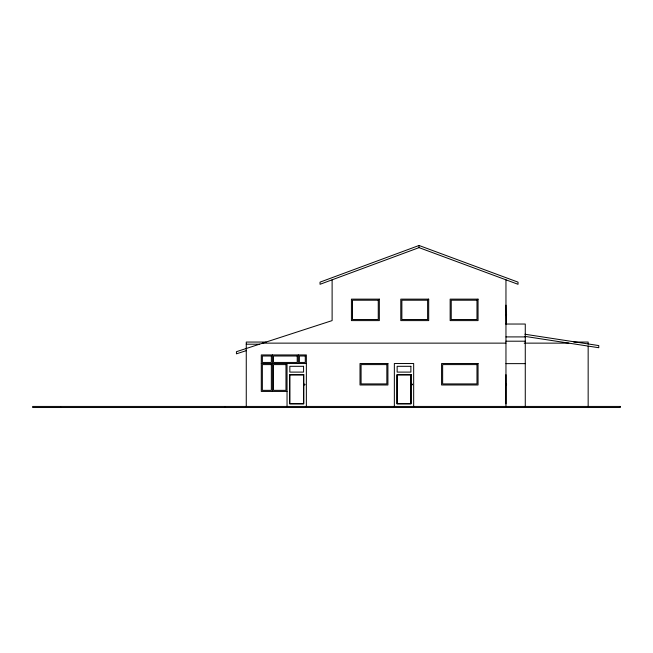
<?xml version="1.0" encoding="UTF-8"?>
<svg xmlns="http://www.w3.org/2000/svg" width="653" height="653" viewBox="0 0 653 653"><rect width="100%" height="100%" fill="white"/><g stroke="black" fill="none" stroke-linecap="round" stroke-linejoin="round"><path stroke-width="0.98" d="M304.486 384.201L304.274 384.772L304.861 384.927M411.757 384.38C412.925 383.548 410.533 384.87 412.165 384.927M304.747 384.372L304.641 384.764M412.255 384.25L411.798 384.201M506.312 314.664L506.597 315.219M506.312 384.201L506.597 384.756M304.445 384.38L304.943 384.25M506.214 315.032L506.597 314.819L505.961 314.591L506.597 314.836M506.214 384.568L506.597 384.356L505.961 384.127L506.353 384.38M419.038 245.479L320.035 282.145L320.035 284.292L419.038 247.626L518.033 284.292L518.033 282.145L419.038 245.479L419.038 247.626M246.263 350.645L236.443 353.836L236.443 351.689L332.116 320.599L332.116 279.819M505.961 305.147L506.173 324.272M505.961 324.035L525.273 324.035L525.273 406.444M505.961 336.907L525.273 336.907M505.961 341.201L525.273 341.201M266.081 342.058L246.263 342.058L246.263 406.444M573.807 342.058L588.157 342.058L588.157 344.204M262.775 343.135L505.961 343.135M524.22 343.135L568.853 343.135M246.263 344.204L259.47 344.204M261.29 363.525L306.363 363.525M505.961 363.631L525.273 363.631M505.961 374.683L505.961 403.872M287.042 391.425L261.29 391.425L261.29 354.938L306.363 354.938L306.363 406.444M524.914 334.238L598.76 345.576L598.76 347.723L524.914 336.385M588.157 346.066L588.157 406.444M505.961 279.819L505.961 406.444M413.667 406.444L413.667 363.525L394.355 363.525L394.355 406.444M298.29 354.938L298.29 363.525M287.042 363.525L287.042 406.444M272.432 354.938L272.432 391.425M224.803 406.444L224.803 407.521M60.549 406.444L60.549 407.521M379.328 299.139L351.428 299.139L351.428 320.599L379.328 320.599L379.328 299.139M428.695 299.139L400.795 299.139L400.795 320.599L428.695 320.599L428.695 299.139M478.053 299.139L450.154 299.139L450.154 320.599L478.053 320.599L478.053 299.139M378.258 300.209L352.506 300.209L352.506 319.521L378.258 319.521L378.258 300.209M427.617 300.209L401.864 300.209L401.864 319.521L427.617 319.521L427.617 300.209M476.984 300.209L451.231 300.209L451.231 319.521L476.984 319.521L476.984 300.209M271.354 356.007L262.359 356.007L262.359 362.448L271.354 362.448L271.354 356.007M297.221 356.007L273.501 356.007L273.501 362.448L297.221 362.448L297.221 356.007M305.286 356.007L299.368 356.007L299.368 362.448L305.286 362.448L305.286 356.007M387.915 363.525L360.015 363.525L360.015 384.984L387.915 384.984L387.915 363.525M478.053 363.525L441.575 363.525L441.575 384.984L478.053 384.984L478.053 363.525M271.354 364.594L262.359 364.594L262.359 390.347L271.354 390.347L271.354 364.594M285.973 364.594L273.501 364.594L273.501 390.347L285.973 390.347L285.973 364.594M386.845 364.594L361.085 364.594L361.085 383.915L386.845 383.915L386.845 364.594M476.984 364.594L442.644 364.594L442.644 383.915L476.984 383.915L476.984 364.594M303.572 366.309L289.834 366.309L289.834 372.104L303.572 372.104L303.572 366.309M410.884 366.309L397.146 366.309L397.146 372.104L410.884 372.104L410.884 366.309M303.784 374.683L289.622 374.683L289.622 403.872L303.784 403.872L303.784 374.683M411.096 374.683L396.926 374.683L396.926 403.872L411.096 403.872L411.096 374.683M303.572 374.895L289.834 374.895L289.834 403.66L303.572 403.66L303.572 374.895M410.884 374.895L397.146 374.895L397.146 403.66L410.884 403.66L410.884 374.895M620.35 406.444L32.65 406.444L32.65 407.521L620.35 407.521L620.35 406.444"/></g></svg>
